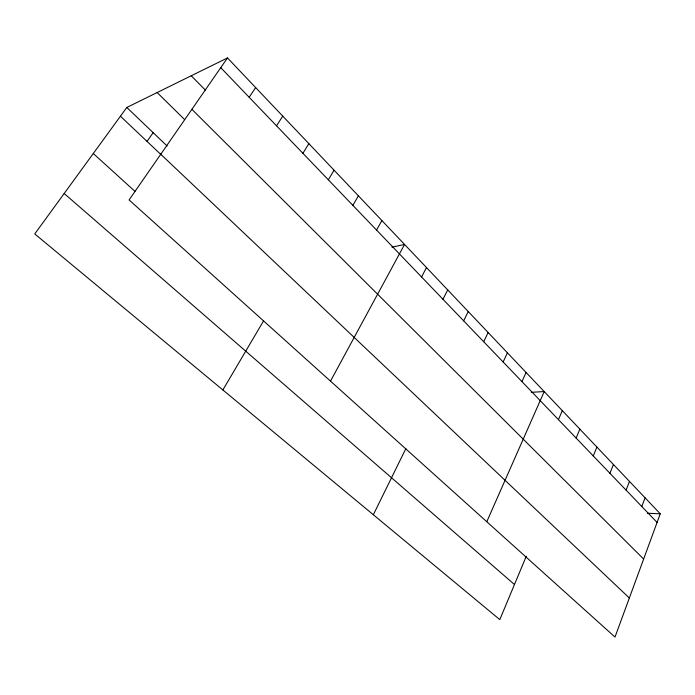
<?xml version="1.0" encoding="UTF-8"?>
<svg xmlns="http://www.w3.org/2000/svg" width="695" height="695" viewBox="0 0 695 695"><rect width="100%" height="100%" fill="white"/><g stroke="black" fill="none" stroke-linecap="round" stroke-linejoin="round"><path stroke-width="1.04" d="M660.25 513.814L614.997 637.072L129.096 199.943L227.5 57.928L660.25 513.814L647.384 513.214M641.815 506.525L645.09 497.837M626.108 490.157L629.488 481.4M609.941 473.304L613.433 464.486M593.287 455.946L596.892 447.067M526.28 556.235L499.801 619.627L34.75 233.937L126.811 107.464L227.5 57.928M576.129 438.067L579.865 429.128M558.45 419.632L562.307 410.632M486.787 521.736L544.211 391.563L531.293 392.301M521.954 381.598L526.089 372.485M503.137 361.982L507.411 352.799M483.711 341.74L488.142 332.505M373.337 514.743L405.837 448.649M463.661 320.847L468.256 311.551M442.958 299.267L447.719 289.919M421.561 276.966L426.495 267.566M330.499 381.129L404.56 244.458L391.937 247.159M376.551 230.054L381.868 220.55M352.869 205.364L358.394 195.816M222.869 389.956L263.579 320.873M328.327 179.797L334.078 170.197M302.907 153.291L308.875 143.657M276.532 125.804L282.752 116.135M249.166 97.283L255.647 87.579M147.027 141.389L153.169 132.675M64.183 193.514L514.465 584.521M93.295 153.517L134.952 191.36M160.754 154.255L629.34 598.004M120.443 116.221L161.058 154.672M126.811 107.464L167.087 145.976M157.148 92.539L184.097 119.062M191.889 109.324L643.639 559.049M191.247 75.764L205.399 90.15M220.749 67.667L657.079 522.44"/></g></svg>
